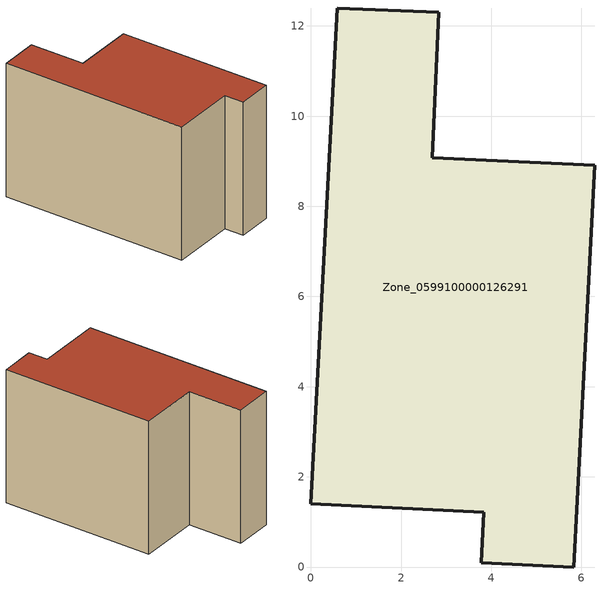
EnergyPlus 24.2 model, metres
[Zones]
Zone_0599100000126291
 floor ground (C_G): 6.29,8.91 5.83,0 3.78,0.09 3.83,1.22 0,1.4 0.58,12.4 2.84,12.3 2.69,9.08 z1.05
 wall outside (C_F): 5.83,0 6.29,8.91 2.69,9.08 2.84,12.3 0.58,12.4 0,1.4 3.83,1.22 3.78,0.09 5.83,0 z1.05:8.96
 roof outside (C_R): 2.69,9.08 2.84,12.3 0.58,12.4 0,1.4 3.83,1.22 3.78,0.09 5.83,0 6.29,8.91 z8.96
[BUILDING]
Pand.0599100000126291: North Axis=0; Terrain=City; Loads Convergence Tolerance Value=0.04; Temperature Convergence Tolerance Value=0.4; Solar Distribution=FullExterior; Maximum Number of Warmup Days=25; Minimum Number of Warmup Days=1
[Site:Location]
Rotterdam.The.Hague.AP_ZH_NLD Design_Conditions: Latitude=51.96; Longitude=4.45; Time Zone=1; Elevation=-4.5
[SITE:GROUNDTEMPERATURE:BUILDINGSURFACE]
18, 18, 18, 18, 18, 18, 18, 18, 18, 18, 18, 18
[MATERIAL] Thermal Absorptance=0.9; Solar Absorptance=0.7; Visible Absorptance=0.7
Name | Roughness | Thickness | Conductivity | Density | Specific Heat
G.TI.1975-1991 | MediumSmooth | 0.15 | 0.288461 | 540 | 1210
F.TI.1975-1991 | Rough | 0.3 | 0.230769 | 1920 | 840
R.TI.1975-1991 | MediumRough | 0.2 | 0.153846 | 1500 | 1000
[CONSTRUCTION]
C_G: G.TI.1975-1991
C_F: F.TI.1975-1991
C_R: R.TI.1975-1991
[ZONE]
Zone_0599100000126291: Type=1; Multiplier=1; Ceiling Height=Autocalculate; Volume=Autocalculate; Floor Area=autocalculate; Part of Total Floor Area=Yes
[ZONEINFILTRATION:DESIGNFLOWRATE]
Infil_Zone_0599100000126291: Zone or ZoneList or Space or SpaceList=Zone_0599100000126291; Schedule=AlwaysOn; Design Flow Rate Calculation Method=Flow/Area; Flow Rate per Floor Area=0.003; Constant Term Coefficient=1; Temperature Term Coefficient=0; Velocity Term Coefficient=0; Velocity Squared Term Coefficient=0
[HVACTEMPLATE:ZONE:IDEALLOADSAIRSYSTEM]
Zone_0599100000126291: Maximum Heating Supply Air Temperature=50; Minimum Cooling Supply Air Temperature=13; Maximum Heating Supply Air Humidity Ratio=0.0156; Minimum Cooling Supply Air Humidity Ratio=0.0077; Heating Limit=NoLimit; Cooling Limit=NoLimit; Dehumidification Control Type=ConstantSensibleHeatRatio; Cooling Sensible Heat Ratio=0.7; Dehumidification Setpoint=60; Humidification Control Type=None; Humidification Setpoint=30; Outdoor Air Method=None; Outdoor Air Flow Rate per Person=0.00944; Outdoor Air Flow Rate per Zone Floor Area=0; Outdoor Air Flow Rate per Zone=0; Demand Controlled Ventilation Type=None; Outdoor Air Economizer Type=NoEconomizer; Heat Recovery Type=None; Sensible Heat Recovery Effectiveness=0.7; Latent Heat Recovery Effectiveness=0.65
[ZONECONTROL:THERMOSTAT]
ThermostatControl_Zone_0599100000126291: Zone or ZoneList=Zone_0599100000126291; Control Type Schedule=DualSetpointControlType; Control 1=Thermostat_Zone_0599100000126291; Temperature Difference Between Cutout And Setpoint=0
[THERMOSTATSETPOINT:DUALSETPOINT]
Thermostat_Zone_0599100000126291: Heating Setpoint Temperature Schedule=HeatingSetpoint_Zone_0599100000126291; Cooling Setpoint Temperature Schedule=CoolingSetpoint_Zone_0599100000126291
[SCHEDULE:COMPACT]
HeatingSetpoint_Zone_0599100000126291: Through: 12/31, For: AllDays, Until: 24:00, 21
CoolingSetpoint_Zone_0599100000126291: Through: 12/31, For: AllDays, Until: 24:00, 24
DualSetpointControlType: Through: 12/31, For: AllDays, Until: 24:00, 4
AlwaysOn: Through: 12/31, For: AllDays, Until: 24:00, 1
